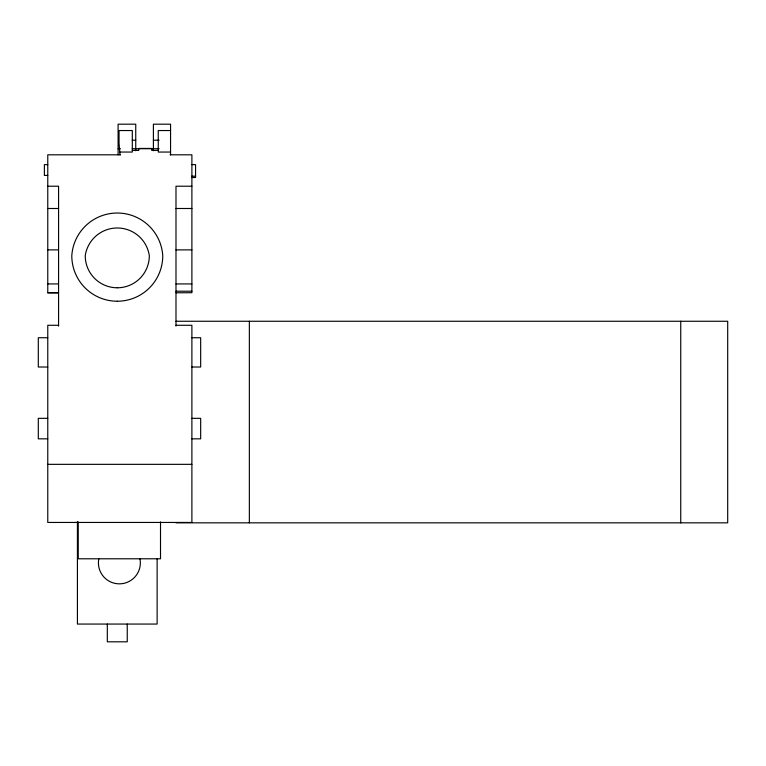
<?xml version="1.0" encoding="UTF-8"?>
<svg xmlns="http://www.w3.org/2000/svg" width="766" height="766" viewBox="0 0 766 766"><rect width="100%" height="100%" fill="white"/><g stroke="black" fill="none" stroke-linecap="round" stroke-linejoin="round"><path stroke-width="1.15" d="M175.989 292.775L191.893 292.717L191.893 154.809L170.042 154.809M170.559 130.546L158.256 130.546L158.256 152.051L170.559 152.051M132.221 140.197L135.745 140.197M153.401 140.197L159.117 140.197M118.098 148.719L120.444 148.719M132.221 148.719L159.117 148.719M132.307 150.385L138.79 150.385L138.79 148.432L151.764 148.432L151.764 150.385L158.256 150.385M120.003 152.051L132.307 152.051L132.307 130.546L119.046 130.546L119.046 142.983L120.003 154.809M120.521 154.809L47.77 154.809L47.77 292.775L58.57 292.775M47.77 164.633L44.39 164.633L44.39 175.424L47.77 175.424M191.893 164.633L195.56 164.633L195.56 177.492L191.893 177.492M191.893 176.17L195.56 176.17M47.77 186.215L58.57 186.215L58.57 326.163M191.893 186.215L175.989 186.215L175.989 326.019M47.77 208.496L58.57 208.496M175.989 208.496L191.893 208.496M47.77 249.879L58.312 249.879M175.989 249.879L191.893 249.879M47.77 283.927L58.312 283.927M175.989 283.927L191.893 283.927M175.989 291.204L191.893 291.204M47.77 292.775L58.455 292.775M175.989 321.26L727.7 321.26L727.7 522.833L175.989 522.833M58.57 325.282L47.77 325.282L47.77 522.45L191.893 522.45L191.893 325.282L175.989 325.282M47.77 337.739L38.3 337.739L38.3 367.019L47.77 367.019M191.893 337.739L200.673 337.739L200.673 367.019L191.893 367.019M47.77 418.341L38.3 418.341L38.3 438.832L47.77 438.832M191.893 418.341L200.673 418.341L200.673 438.832L191.893 438.832M47.77 464.34L191.893 464.34M680.744 321.26L680.744 522.833M249.352 321.26L249.352 522.833M170.559 154.809L170.559 124.188L153.401 124.188L153.401 150.749M160.515 521.933L160.515 558.787L78.247 558.787L78.247 521.933M157.126 558.51L157.126 624.06L77.423 624.06L77.423 521.55M135.745 150.749L135.745 124.188L118.098 124.188L118.098 154.809M127.242 624.06L127.242 641.812L107.317 641.812L107.317 624.06M139.948 558.787A20.969 20.969 0 0 1 119.381 583.845A20.969 20.969 0 0 1 98.814 558.787M117.275 287.786A32.048 32.048 0 0 0 149.322 255.748A32.373 32.373 0 0 0 85.237 255.748A32.048 32.048 0 0 0 117.275 287.786M117.275 301.23A45.481 45.481 0 0 0 162.756 255.748A45.577 45.577 0 0 0 117.275 213.025A45.577 45.577 0 0 0 71.793 255.748A45.481 45.481 0 0 0 117.275 301.23"/></g></svg>
